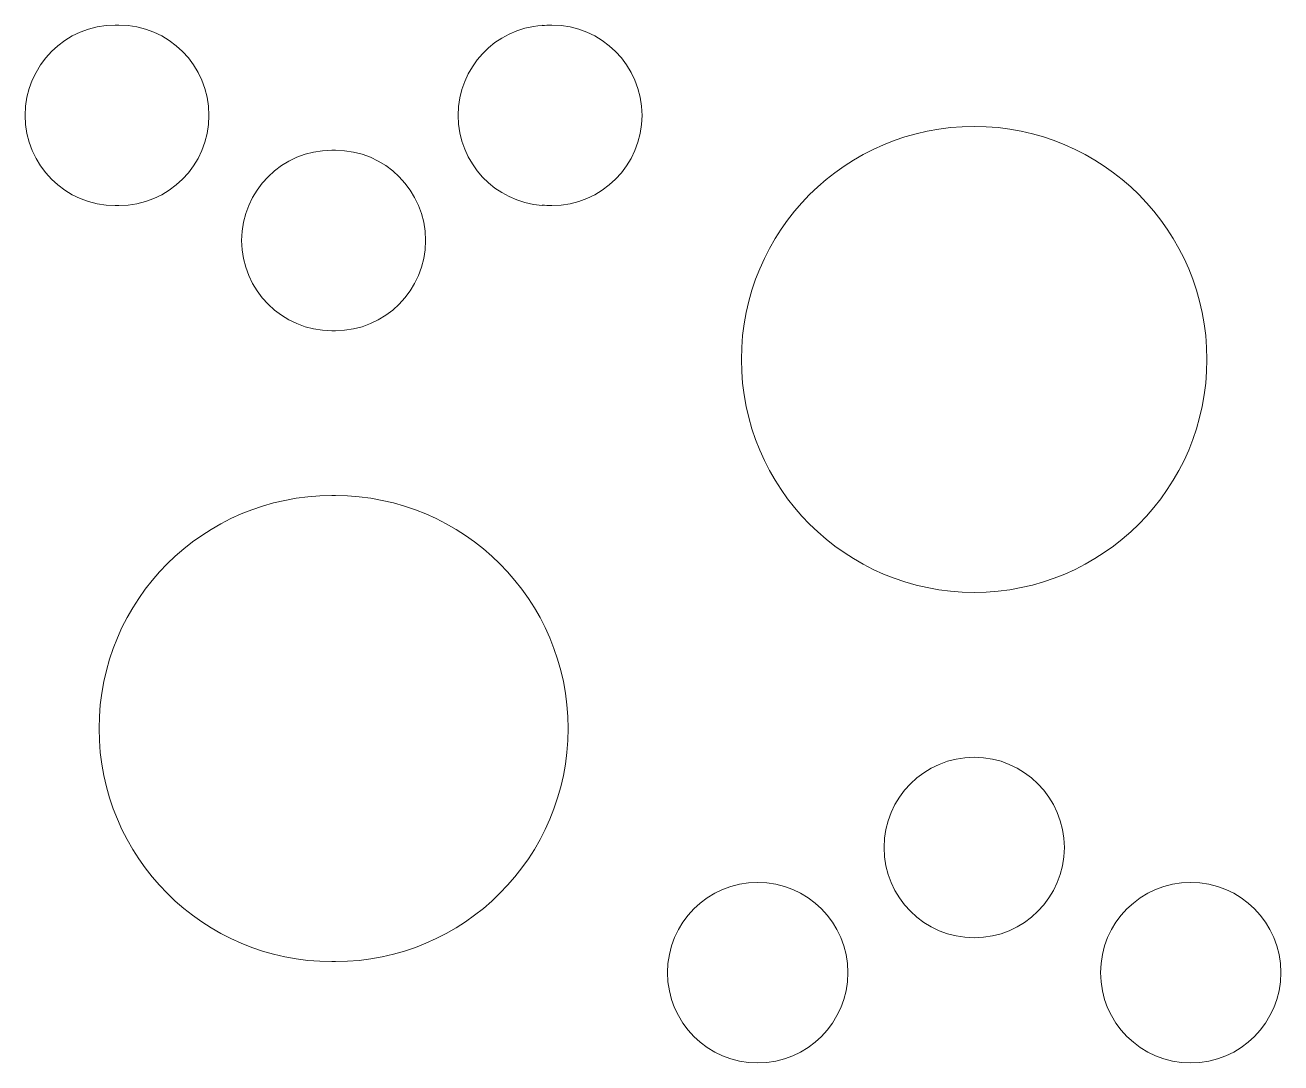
# Model space of a CAD drawing. Header units: millimetres. Extents: x -1200 to 1200, y -590 to 590.
# Drawn here: x 1 to 254.1, y -289 to -79.8 of the extents above; entities that cross this region are included whole.
import ezdxf

# ---------------------------------------------------------------- set-up
doc = ezdxf.new("R2010")
doc.units = ezdxf.units.MM
doc.header["$MEASUREMENT"] = 0
doc.layers.add('Layer 1', color=7, linetype='Continuous')

msp = doc.modelspace()

# ---------------------------------------------------------------- linework, layer by layer
at = {"layer": 'Layer 1', "color": 250, "lineweight": 20}
for points, knots in [([(1.01, -97.9872), (1.01, -87.9383), (9.1492, -79.7899), (19.1814, -79.7899), (19.3002, -79.7899), (19.4189, -79.791), (19.5372, -79.7935), (19.6555, -79.791), (19.7739, -79.7899), (19.8928, -79.7899), (29.9275, -79.7899), (38.0643, -87.9383), (38.0643, -97.9872), (38.0643, -108.0337), (29.9275, -116.1844), (19.8928, -116.1844), (19.7739, -116.1844), (19.6555, -116.1832), (19.5372, -116.1811), (19.4189, -116.1832), (19.3002, -116.1844), (19.1814, -116.1844), (9.1492, -116.1844), (1.01, -108.0337), (1.01, -97.9872)], [0, 0, 0, 0, 0.125, 0.125, 0.125, 0.25, 0.25, 0.25, 0.375, 0.375, 0.375, 0.5, 0.5, 0.5, 0.625, 0.625, 0.625, 0.75, 0.75, 0.75, 0.875, 0.875, 0.875, 1, 1, 1, 1]), ([(88.2859, -97.9872), (88.2859, -88.3681), (95.745, -80.4904), (105.1865, -79.836), (105.1865, -79.836), (105.1865, -79.8971), (105.1865, -79.8971), (105.8376, -79.8264), (106.4991, -79.7899), (107.169, -79.7899), (117.2012, -79.7899), (125.3402, -87.9383), (125.3402, -97.9872), (125.3402, -108.0337), (117.2012, -116.1844), (107.169, -116.1844), (106.4991, -116.1844), (105.8376, -116.1482), (105.1865, -116.0774), (105.1865, -116.0774), (105.1865, -116.1384), (105.1865, -116.1384), (95.745, -115.4841), (88.2859, -107.6063), (88.2859, -97.9872)], [0, 0, 0, 0, 0.125, 0.125, 0.125, 0.25, 0.25, 0.25, 0.375, 0.375, 0.375, 0.5, 0.5, 0.5, 0.625, 0.625, 0.625, 0.75, 0.75, 0.75, 0.875, 0.875, 0.875, 1, 1, 1, 1]), ([(145.3735, -147.1957), (145.3735, -147.1957), (145.4337, -144.7734), (145.4337, -144.7734), (145.4337, -144.7734), (145.617, -142.3874), (145.617, -142.3874), (145.617, -142.3874), (145.9136, -140.0375), (145.9136, -140.0375), (145.9136, -140.0375), (146.3285, -137.7241), (146.3285, -137.7241), (146.3285, -137.7241), (146.8494, -135.4538), (146.8494, -135.4538), (146.8494, -135.4538), (147.4812, -133.2296), (147.4812, -133.2296), (147.4812, -133.2296), (148.2192, -131.0463), (148.2192, -131.0463), (148.2192, -131.0463), (149.0559, -128.9163), (149.0559, -128.9163), (149.0559, -128.9163), (149.9965, -126.8393), (149.9965, -126.8393), (149.9965, -126.8393), (151.0336, -124.8108), (151.0336, -124.8108), (151.0336, -124.8108), (152.1599, -122.8451), (152.1599, -122.8451), (152.1599, -122.8451), (153.3826, -120.9397), (153.3826, -120.9397), (153.3826, -120.9397), (154.6895, -119.0969), (154.6895, -119.0969), (154.6895, -119.0969), (156.0859, -117.3193), (156.0859, -117.3193), (156.0859, -117.3193), (157.5592, -115.6144), (157.5592, -115.6144), (157.5592, -115.6144), (159.1124, -113.9794), (159.1124, -113.9794), (159.1124, -113.9794), (160.7452, -112.4267), (160.7452, -112.4267), (160.7452, -112.4267), (162.4477, -110.9486), (162.4477, -110.9486), (162.4477, -110.9486), (164.2202, -109.5504), (164.2202, -109.5504), (164.2202, -109.5504), (166.0627, -108.2414), (166.0627, -108.2414), (166.0627, -108.2414), (167.9654, -107.0169), (167.9654, -107.0169), (167.9654, -107.0169), (169.9286, -105.8868), (169.9286, -105.8868), (169.9286, -105.8868), (171.9494, -104.8507), (171.9494, -104.8507), (171.9494, -104.8507), (174.0282, -103.9089), (174.0282, -103.9089), (174.0282, -103.9089), (176.1553, -103.0708), (176.1553, -103.0708), (176.1553, -103.0708), (178.3353, -102.3319), (178.3353, -102.3319), (178.3353, -102.3319), (180.5564, -101.6989), (180.5564, -101.6989), (180.5564, -101.6989), (182.8234, -101.1774), (182.8234, -101.1774), (182.8234, -101.1774), (185.1312, -100.7621), (185.1312, -100.7621), (185.1312, -100.7621), (187.4802, -100.465), (187.4802, -100.465), (187.4802, -100.465), (189.8628, -100.2815), (189.8628, -100.2815), (189.8628, -100.2815), (192.2817, -100.2211), (192.2817, -100.2211), (192.2817, -100.2211), (194.7029, -100.2815), (194.7029, -100.2815), (194.7029, -100.2815), (197.0855, -100.465), (197.0855, -100.465), (197.0855, -100.465), (199.4345, -100.7621), (199.4345, -100.7621), (199.4345, -100.7621), (201.7448, -101.1774), (201.7448, -101.1774), (201.7448, -101.1774), (204.0093, -101.6989), (204.0093, -101.6989), (204.0093, -101.6989), (206.2304, -102.3319), (206.2304, -102.3319), (206.2304, -102.3319), (208.4105, -103.0708), (208.4105, -103.0708), (208.4105, -103.0708), (210.5375, -103.9089), (210.5375, -103.9089), (210.5375, -103.9089), (212.6139, -104.8507), (212.6139, -104.8507), (212.6139, -104.8507), (214.6373, -105.8868), (214.6373, -105.8868), (214.6373, -105.8868), (216.6003, -107.0169), (216.6003, -107.0169), (216.6003, -107.0169), (218.5032, -108.2414), (218.5032, -108.2414), (218.5032, -108.2414), (220.3406, -109.5504), (220.3406, -109.5504), (220.3406, -109.5504), (222.1181, -110.9486), (222.1181, -110.9486), (222.1181, -110.9486), (223.8206, -112.4267), (223.8206, -112.4267), (223.8206, -112.4267), (225.4533, -113.9794), (225.4533, -113.9794), (225.4533, -113.9794), (227.0064, -115.6144), (227.0064, -115.6144), (227.0064, -115.6144), (228.4823, -117.3193), (228.4823, -117.3193), (228.4823, -117.3193), (229.8762, -119.0969), (229.8762, -119.0969), (229.8762, -119.0969), (231.1834, -120.9397), (231.1834, -120.9397), (231.1834, -120.9397), (232.406, -122.8475), (232.406, -122.8475), (232.406, -122.8475), (233.5322, -124.8108), (233.5322, -124.8108), (233.5322, -124.8108), (234.5692, -126.8346), (234.5692, -126.8346), (234.5692, -126.8346), (235.5073, -128.9163), (235.5073, -128.9163), (235.5073, -128.9163), (236.3464, -131.0463), (236.3464, -131.0463), (236.3464, -131.0463), (237.0844, -133.2296), (237.0844, -133.2296), (237.0844, -133.2296), (237.7162, -135.4538), (237.7162, -135.4538), (237.7162, -135.4538), (238.2374, -137.7241), (238.2374, -137.7241), (238.2374, -137.7241), (238.652, -140.0375), (238.652, -140.0375), (238.652, -140.0375), (238.951, -142.3874), (238.951, -142.3874), (238.951, -142.3874), (239.1319, -144.7734), (239.1319, -144.7734), (239.1319, -144.7734), (239.1923, -147.1957), (239.1923, -147.1957), (239.1923, -147.1957), (239.1319, -149.6228), (239.1319, -149.6228), (239.1319, -149.6228), (238.951, -152.0063), (238.951, -152.0063), (238.951, -152.0063), (238.652, -154.3587), (238.652, -154.3587), (238.652, -154.3587), (238.2374, -156.6724), (238.2374, -156.6724), (238.2374, -156.6724), (237.7162, -158.94), (237.7162, -158.94), (237.7162, -158.94), (237.0844, -161.1666), (237.0844, -161.1666), (237.0844, -161.1666), (236.3464, -163.3449), (236.3464, -163.3449), (236.3464, -163.3449), (235.5073, -165.4774), (235.5073, -165.4774), (235.5073, -165.4774), (234.5692, -167.5568), (234.5692, -167.5568), (234.5692, -167.5568), (233.5322, -169.5829), (233.5322, -169.5829), (233.5322, -169.5829), (232.406, -171.5488), (232.406, -171.5488), (232.406, -171.5488), (231.1834, -173.4567), (231.1834, -173.4567), (231.1834, -173.4567), (229.8762, -175.2993), (229.8762, -175.2993), (229.8762, -175.2993), (228.4823, -177.0719), (228.4823, -177.0719), (228.4823, -177.0719), (227.0064, -178.777), (227.0064, -178.777), (227.0064, -178.777), (225.4533, -180.4142), (225.4533, -180.4142), (225.4533, -180.4142), (223.8206, -181.9696), (223.8206, -181.9696), (223.8206, -181.9696), (222.1181, -183.4453), (222.1181, -183.4453), (222.1181, -183.4453), (220.3455, -184.8434), (220.3455, -184.8434), (220.3455, -184.8434), (218.5032, -186.1524), (218.5032, -186.1524), (218.5032, -186.1524), (216.6003, -187.3744), (216.6003, -187.3744), (216.6003, -187.3744), (214.6373, -188.5047), (214.6373, -188.5047), (214.6373, -188.5047), (212.6139, -189.5456), (212.6139, -189.5456), (212.6139, -189.5456), (210.5375, -190.4826), (210.5375, -190.4826), (210.5375, -190.4826), (208.4105, -191.3254), (208.4105, -191.3254), (208.4105, -191.3254), (206.2304, -192.0643), (206.2304, -192.0643), (206.2304, -192.0643), (204.0093, -192.6949), (204.0093, -192.6949), (204.0093, -192.6949), (201.7448, -193.2187), (201.7448, -193.2187), (201.7448, -193.2187), (199.4345, -193.6317), (199.4345, -193.6317), (199.4345, -193.6317), (197.0855, -193.9312), (197.0855, -193.9312), (197.0855, -193.9312), (194.7029, -194.1124), (194.7029, -194.1124), (194.7029, -194.1124), (192.2817, -194.1727), (192.2817, -194.1727), (192.2817, -194.1727), (189.8628, -194.1124), (189.8628, -194.1124), (189.8628, -194.1124), (187.4802, -193.9312), (187.4802, -193.9312), (187.4802, -193.9312), (185.1312, -193.6317), (185.1312, -193.6317), (185.1312, -193.6317), (182.8234, -193.2187), (182.8234, -193.2187), (182.8234, -193.2187), (180.5564, -192.6949), (180.5564, -192.6949), (180.5564, -192.6949), (178.3353, -192.0643), (178.3353, -192.0643), (178.3353, -192.0643), (176.1553, -191.3254), (176.1553, -191.3254), (176.1553, -191.3254), (174.0282, -190.4826), (174.0282, -190.4826), (174.0282, -190.4826), (171.9494, -189.5456), (171.9494, -189.5456), (171.9494, -189.5456), (169.9286, -188.5047), (169.9286, -188.5047), (169.9286, -188.5047), (167.9654, -187.3744), (167.9654, -187.3744), (167.9654, -187.3744), (166.0627, -186.1524), (166.0627, -186.1524), (166.0627, -186.1524), (164.2202, -184.8434), (164.2202, -184.8434), (164.2202, -184.8434), (162.4477, -183.4453), (162.4477, -183.4453), (162.4477, -183.4453), (160.7452, -181.9696), (160.7452, -181.9696), (160.7452, -181.9696), (159.1124, -180.4142), (159.1124, -180.4142), (159.1124, -180.4142), (157.5592, -178.777), (157.5592, -178.777), (157.5592, -178.777), (156.0859, -177.0719), (156.0859, -177.0719), (156.0859, -177.0719), (154.6895, -175.2993), (154.6895, -175.2993), (154.6895, -175.2993), (153.3826, -173.4567), (153.3826, -173.4567), (153.3826, -173.4567), (152.1599, -171.5488), (152.1599, -171.5488), (152.1599, -171.5488), (151.0336, -169.5829), (151.0336, -169.5829), (151.0336, -169.5829), (149.9965, -167.5568), (149.9965, -167.5568), (149.9965, -167.5568), (149.0559, -165.4774), (149.0559, -165.4774), (149.0559, -165.4774), (148.2192, -163.3449), (148.2192, -163.3449), (148.2192, -163.3449), (147.4812, -161.1666), (147.4812, -161.1666), (147.4812, -161.1666), (146.8494, -158.94), (146.8494, -158.94), (146.8494, -158.94), (146.3285, -156.6724), (146.3285, -156.6724), (146.3285, -156.6724), (145.9136, -154.3587), (145.9136, -154.3587), (145.9136, -154.3587), (145.617, -152.0063), (145.617, -152.0063), (145.617, -152.0063), (145.4337, -149.6228), (145.4337, -149.6228), (145.4337, -149.6228), (145.3735, -147.1957), (145.3735, -147.1957)], [0, 0, 0, 0, 0.0078125, 0.0078125, 0.0078125, 0.015625, 0.015625, 0.015625, 0.0234375, 0.0234375, 0.0234375, 0.03125, 0.03125, 0.03125, 0.0390625, 0.0390625, 0.0390625, 0.046875, 0.046875, 0.046875, 0.0546875, 0.0546875, 0.0546875, 0.0625, 0.0625, 0.0625, 0.0703125, 0.0703125, 0.0703125, 0.078125, 0.078125, 0.078125, 0.0859375, 0.0859375, 0.0859375, 0.09375, 0.09375, 0.09375, 0.1015625, 0.1015625, 0.1015625, 0.109375, 0.109375, 0.109375, 0.1171875, 0.1171875, 0.1171875, 0.125, 0.125, 0.125, 0.1328125, 0.1328125, 0.1328125, 0.140625, 0.140625, 0.140625, 0.1484375, 0.1484375, 0.1484375, 0.15625, 0.15625, 0.15625, 0.1640625, 0.1640625, 0.1640625, 0.171875, 0.171875, 0.171875, 0.1796875, 0.1796875, 0.1796875, 0.1875, 0.1875, 0.1875, 0.1953125, 0.1953125, 0.1953125, 0.203125, 0.203125, 0.203125, 0.2109375, 0.2109375, 0.2109375, 0.21875, 0.21875, 0.21875, 0.2265625, 0.2265625, 0.2265625, 0.234375, 0.234375, 0.234375, 0.2421875, 0.2421875, 0.2421875, 0.25, 0.25, 0.25, 0.2578125, 0.2578125, 0.2578125, 0.265625, 0.265625, 0.265625, 0.2734375, 0.2734375, 0.2734375, 0.28125, 0.28125, 0.28125, 0.2890625, 0.2890625, 0.2890625, 0.296875, 0.296875, 0.296875, 0.3046875, 0.3046875, 0.3046875, 0.3125, 0.3125, 0.3125, 0.3203125, 0.3203125, 0.3203125, 0.328125, 0.328125, 0.328125, 0.3359375, 0.3359375, 0.3359375, 0.34375, 0.34375, 0.34375, 0.3515625, 0.3515625, 0.3515625, 0.359375, 0.359375, 0.359375, 0.3671875, 0.3671875, 0.3671875, 0.375, 0.375, 0.375, 0.3828125, 0.3828125, 0.3828125, 0.390625, 0.390625, 0.390625, 0.3984375, 0.3984375, 0.3984375, 0.40625, 0.40625, 0.40625, 0.4140625, 0.4140625, 0.4140625, 0.421875, 0.421875, 0.421875, 0.4296875, 0.4296875, 0.4296875, 0.4375, 0.4375, 0.4375, 0.4453125, 0.4453125, 0.4453125, 0.453125, 0.453125, 0.453125, 0.4609375, 0.4609375, 0.4609375, 0.46875, 0.46875, 0.46875, 0.4765625, 0.4765625, 0.4765625, 0.484375, 0.484375, 0.484375, 0.4921875, 0.4921875, 0.4921875, 0.5, 0.5, 0.5, 0.5078125, 0.5078125, 0.5078125, 0.515625, 0.515625, 0.515625, 0.5234375, 0.5234375, 0.5234375, 0.53125, 0.53125, 0.53125, 0.5390625, 0.5390625, 0.5390625, 0.546875, 0.546875, 0.546875, 0.5546875, 0.5546875, 0.5546875, 0.5625, 0.5625, 0.5625, 0.5703125, 0.5703125, 0.5703125, 0.578125, 0.578125, 0.578125, 0.5859375, 0.5859375, 0.5859375, 0.59375, 0.59375, 0.59375, 0.6015625, 0.6015625, 0.6015625, 0.609375, 0.609375, 0.609375, 0.6171875, 0.6171875, 0.6171875, 0.625, 0.625, 0.625, 0.6328125, 0.6328125, 0.6328125, 0.640625, 0.640625, 0.640625, 0.6484375, 0.6484375, 0.6484375, 0.65625, 0.65625, 0.65625, 0.6640625, 0.6640625, 0.6640625, 0.671875, 0.671875, 0.671875, 0.6796875, 0.6796875, 0.6796875, 0.6875, 0.6875, 0.6875, 0.6953125, 0.6953125, 0.6953125, 0.703125, 0.703125, 0.703125, 0.7109375, 0.7109375, 0.7109375, 0.71875, 0.71875, 0.71875, 0.7265625, 0.7265625, 0.7265625, 0.734375, 0.734375, 0.734375, 0.7421875, 0.7421875, 0.7421875, 0.75, 0.75, 0.75, 0.7578125, 0.7578125, 0.7578125, 0.765625, 0.765625, 0.765625, 0.7734375, 0.7734375, 0.7734375, 0.78125, 0.78125, 0.78125, 0.7890625, 0.7890625, 0.7890625, 0.796875, 0.796875, 0.796875, 0.8046875, 0.8046875, 0.8046875, 0.8125, 0.8125, 0.8125, 0.8203125, 0.8203125, 0.8203125, 0.828125, 0.828125, 0.828125, 0.8359375, 0.8359375, 0.8359375, 0.84375, 0.84375, 0.84375, 0.8515625, 0.8515625, 0.8515625, 0.859375, 0.859375, 0.859375, 0.8671875, 0.8671875, 0.8671875, 0.875, 0.875, 0.875, 0.8828125, 0.8828125, 0.8828125, 0.890625, 0.890625, 0.890625, 0.8984375, 0.8984375, 0.8984375, 0.90625, 0.90625, 0.90625, 0.9140625, 0.9140625, 0.9140625, 0.921875, 0.921875, 0.921875, 0.9296875, 0.9296875, 0.9296875, 0.9375, 0.9375, 0.9375, 0.9453125, 0.9453125, 0.9453125, 0.953125, 0.953125, 0.953125, 0.9609375, 0.9609375, 0.9609375, 0.96875, 0.96875, 0.96875, 0.9765625, 0.9765625, 0.9765625, 0.984375, 0.984375, 0.984375, 0.9921875, 0.9921875, 0.9921875, 1, 1, 1, 1]), ([(44.648, -123.2168), (44.648, -113.1704), (52.7871, -105.0197), (62.8194, -105.0197), (62.9382, -105.0197), (63.0568, -105.0209), (63.1751, -105.0231), (63.2934, -105.0209), (63.4119, -105.0197), (63.5307, -105.0197), (73.563, -105.0197), (81.7024, -113.1704), (81.7024, -123.2168), (81.7024, -133.2658), (73.563, -141.4141), (63.5307, -141.4141), (63.4119, -141.4141), (63.2934, -141.4131), (63.1751, -141.4106), (63.0568, -141.4131), (62.9382, -141.4141), (62.8194, -141.4141), (52.7871, -141.4141), (44.648, -133.2658), (44.648, -123.2168)], [0, 0, 0, 0, 0.125, 0.125, 0.125, 0.25, 0.25, 0.25, 0.375, 0.375, 0.375, 0.5, 0.5, 0.5, 0.625, 0.625, 0.625, 0.75, 0.75, 0.75, 0.875, 0.875, 0.875, 1, 1, 1, 1]), ([(38.5033, -181.46), (38.5033, -181.46), (40.4686, -180.325), (40.4686, -180.325), (40.4686, -180.325), (42.4895, -179.2914), (42.4895, -179.2914), (42.4895, -179.2914), (44.566, -178.3519), (44.566, -178.3519), (44.566, -178.3519), (46.693, -177.5115), (46.693, -177.5115), (46.693, -177.5115), (48.8707, -176.77), (48.8707, -176.77), (48.8707, -176.77), (51.0941, -176.1397), (51.0941, -176.1397), (51.0941, -176.1397), (53.3612, -175.6158), (53.3612, -175.6158), (53.3612, -175.6158), (55.669, -175.2028), (55.669, -175.2028), (55.669, -175.2028), (58.0155, -174.9033), (58.0155, -174.9033), (58.0155, -174.9033), (60.4007, -174.7222), (60.4007, -174.7222), (60.4007, -174.7222), (62.8194, -174.6619), (62.8194, -174.6619), (62.8194, -174.6619), (63.1751, -174.6706), (63.1751, -174.6706), (63.1751, -174.6706), (63.5307, -174.6619), (63.5307, -174.6619), (63.5307, -174.6619), (65.9497, -174.7222), (65.9497, -174.7222), (65.9497, -174.7222), (68.3347, -174.9033), (68.3347, -174.9033), (68.3347, -174.9033), (70.6835, -175.2028), (70.6835, -175.2028), (70.6835, -175.2028), (72.989, -175.6158), (72.989, -175.6158), (72.989, -175.6158), (75.2583, -176.1397), (75.2583, -176.1397), (75.2583, -176.1397), (77.482, -176.77), (77.482, -176.77), (77.482, -176.77), (79.6572, -177.5115), (79.6572, -177.5115), (79.6572, -177.5115), (81.7867, -178.3519), (81.7867, -178.3519), (81.7867, -178.3519), (83.863, -179.2914), (83.863, -179.2914), (83.863, -179.2914), (85.8839, -180.325), (85.8839, -180.325), (85.8839, -180.325), (87.8494, -181.46), (87.8494, -181.46), (87.8494, -181.46), (89.752, -182.682), (89.752, -182.682), (89.752, -182.682), (91.5922, -183.991), (91.5922, -183.991), (91.5922, -183.991), (93.3648, -185.3868), (93.3648, -185.3868), (93.3648, -185.3868), (95.0698, -186.865), (95.0698, -186.865), (95.0698, -186.865), (96.7, -188.4202), (96.7, -188.4202), (96.7, -188.4202), (98.2556, -190.0527), (98.2556, -190.0527), (98.2556, -190.0527), (99.7315, -191.7625), (99.7315, -191.7625), (99.7315, -191.7625), (101.123, -193.5351), (101.123, -193.5351), (101.123, -193.5351), (102.4324, -195.3778), (102.4324, -195.3778), (102.4324, -195.3778), (103.6527, -197.2857), (103.6527, -197.2857), (103.6527, -197.2857), (104.7814, -199.2516), (104.7814, -199.2516), (104.7814, -199.2516), (105.8159, -201.2777), (105.8159, -201.2777), (105.8159, -201.2777), (106.7565, -203.3571), (106.7565, -203.3571), (106.7565, -203.3571), (107.5956, -205.4847), (107.5956, -205.4847), (107.5956, -205.4847), (108.3312, -207.668), (108.3312, -207.668), (108.3312, -207.668), (108.9631, -209.892), (108.9631, -209.892), (108.9631, -209.892), (109.4864, -212.1622), (109.4864, -212.1622), (109.4864, -212.1622), (109.9011, -214.4757), (109.9011, -214.4757), (109.9011, -214.4757), (110.1978, -216.8281), (110.1978, -216.8281), (110.1978, -216.8281), (110.3787, -219.2165), (110.3787, -219.2165), (110.3787, -219.2165), (110.4414, -221.6387), (110.4414, -221.6387), (110.4414, -221.6387), (110.3787, -224.0611), (110.3787, -224.0611), (110.3787, -224.0611), (110.1978, -226.4473), (110.1978, -226.4473), (110.1978, -226.4473), (109.9011, -228.7969), (109.9011, -228.7969), (109.9011, -228.7969), (109.4864, -231.1105), (109.4864, -231.1105), (109.4864, -231.1105), (108.9631, -233.3806), (108.9631, -233.3806), (108.9631, -233.3806), (108.3312, -235.6049), (108.3312, -235.6049), (108.3312, -235.6049), (107.5956, -237.7881), (107.5956, -237.7881), (107.5956, -237.7881), (106.7565, -239.9158), (106.7565, -239.9158), (106.7565, -239.9158), (105.8159, -241.9999), (105.8159, -241.9999), (105.8159, -241.9999), (104.7814, -244.0238), (104.7814, -244.0238), (104.7814, -244.0238), (103.6527, -245.9894), (103.6527, -245.9894), (103.6527, -245.9894), (102.4324, -247.8949), (102.4324, -247.8949), (102.4324, -247.8949), (101.123, -249.7374), (101.123, -249.7374), (101.123, -249.7374), (99.7315, -251.5151), (99.7315, -251.5151), (99.7315, -251.5151), (98.2556, -253.2201), (98.2556, -253.2201), (98.2556, -253.2201), (96.7, -254.8525), (96.7, -254.8525), (96.7, -254.8525), (95.0673, -256.4079), (95.0673, -256.4079), (95.0673, -256.4079), (93.3648, -257.8858), (93.3648, -257.8858), (93.3648, -257.8858), (91.5922, -259.2842), (91.5922, -259.2842), (91.5922, -259.2842), (89.752, -260.593), (89.752, -260.593), (89.752, -260.593), (87.8494, -261.8176), (87.8494, -261.8176), (87.8494, -261.8176), (85.8839, -262.9478), (85.8839, -262.9478), (85.8839, -262.9478), (83.863, -263.9839), (83.863, -263.9839), (83.863, -263.9839), (81.7867, -264.9256), (81.7867, -264.9256), (81.7867, -264.9256), (79.6572, -265.7637), (79.6572, -265.7637), (79.6572, -265.7637), (77.482, -266.5025), (77.482, -266.5025), (77.482, -266.5025), (75.2583, -267.1354), (75.2583, -267.1354), (75.2583, -267.1354), (72.989, -267.657), (72.989, -267.657), (72.989, -267.657), (70.6835, -268.07), (70.6835, -268.07), (70.6835, -268.07), (68.3347, -268.3695), (68.3347, -268.3695), (68.3347, -268.3695), (65.9497, -268.553), (65.9497, -268.553), (65.9497, -268.553), (63.5307, -268.6134), (63.5307, -268.6134), (63.5307, -268.6134), (63.1753, -268.6045), (63.1753, -268.6045), (63.1753, -268.6045), (62.8194, -268.6134), (62.8194, -268.6134), (62.8194, -268.6134), (60.4007, -268.553), (60.4007, -268.553), (60.4007, -268.553), (58.0155, -268.3695), (58.0155, -268.3695), (58.0155, -268.3695), (55.669, -268.07), (55.669, -268.07), (55.669, -268.07), (53.3612, -267.657), (53.3612, -267.657), (53.3612, -267.657), (51.0941, -267.1354), (51.0941, -267.1354), (51.0941, -267.1354), (48.8707, -266.5025), (48.8707, -266.5025), (48.8707, -266.5025), (46.693, -265.7637), (46.693, -265.7637), (46.693, -265.7637), (44.566, -264.9256), (44.566, -264.9256), (44.566, -264.9256), (42.4895, -263.9839), (42.4895, -263.9839), (42.4895, -263.9839), (40.4661, -262.9478), (40.4661, -262.9478), (40.4661, -262.9478), (38.5056, -261.8176), (38.5056, -261.8176), (38.5056, -261.8176), (36.6003, -260.593), (36.6003, -260.593), (36.6003, -260.593), (34.7604, -259.2842), (34.7604, -259.2842), (34.7604, -259.2842), (32.9854, -257.8858), (32.9854, -257.8858), (32.9854, -257.8858), (31.2829, -256.4079), (31.2829, -256.4079), (31.2829, -256.4079), (29.6525, -254.8525), (29.6525, -254.8525), (29.6525, -254.8525), (28.0971, -253.2201), (28.0971, -253.2201), (28.0971, -253.2201), (26.6212, -251.5151), (26.6212, -251.5151), (26.6212, -251.5151), (25.2296, -249.7374), (25.2296, -249.7374), (25.2296, -249.7374), (23.9226, -247.8949), (23.9226, -247.8949), (23.9226, -247.8949), (22.6999, -245.9894), (22.6999, -245.9894), (22.6999, -245.9894), (21.5688, -244.0238), (21.5688, -244.0238), (21.5688, -244.0238), (20.5342, -241.9999), (20.5342, -241.9999), (20.5342, -241.9999), (19.5963, -239.9158), (19.5963, -239.9158), (19.5963, -239.9158), (18.7569, -237.7881), (18.7569, -237.7881), (18.7569, -237.7881), (18.0191, -235.6098), (18.0191, -235.6098), (18.0191, -235.6098), (17.3895, -233.3806), (17.3895, -233.3806), (17.3895, -233.3806), (16.8638, -231.1105), (16.8638, -231.1105), (16.8638, -231.1105), (16.449, -228.7969), (16.449, -228.7969), (16.449, -228.7969), (16.1549, -226.4473), (16.1549, -226.4473), (16.1549, -226.4473), (15.9715, -224.0611), (15.9715, -224.0611), (15.9715, -224.0611), (15.9112, -221.6387), (15.9112, -221.6387), (15.9112, -221.6387), (15.9715, -219.2165), (15.9715, -219.2165), (15.9715, -219.2165), (16.1549, -216.8281), (16.1549, -216.8281), (16.1549, -216.8281), (16.449, -214.4757), (16.449, -214.4757), (16.449, -214.4757), (16.8638, -212.1622), (16.8638, -212.1622), (16.8638, -212.1622), (17.3895, -209.892), (17.3895, -209.892), (17.3895, -209.892), (18.0191, -207.668), (18.0191, -207.668), (18.0191, -207.668), (18.7569, -205.4847), (18.7569, -205.4847), (18.7569, -205.4847), (19.5963, -203.3571), (19.5963, -203.3571), (19.5963, -203.3571), (20.5342, -201.2777), (20.5342, -201.2777), (20.5342, -201.2777), (21.5688, -199.2516), (21.5688, -199.2516), (21.5688, -199.2516), (22.6999, -197.2857), (22.6999, -197.2857), (22.6999, -197.2857), (23.9226, -195.3778), (23.9226, -195.3778), (23.9226, -195.3778), (25.2296, -193.5351), (25.2296, -193.5351), (25.2296, -193.5351), (26.6212, -191.7625), (26.6212, -191.7625), (26.6212, -191.7625), (28.0971, -190.0527), (28.0971, -190.0527), (28.0971, -190.0527), (29.6525, -188.4202), (29.6525, -188.4202), (29.6525, -188.4202), (31.2829, -186.865), (31.2829, -186.865), (31.2829, -186.865), (32.9854, -185.3868), (32.9854, -185.3868), (32.9854, -185.3868), (34.7604, -183.991), (34.7604, -183.991), (34.7604, -183.991), (36.6003, -182.682), (36.6003, -182.682), (36.6003, -182.682), (38.5033, -181.46), (38.5033, -181.46)], [0, 0, 0, 0, 0.00757576, 0.00757576, 0.00757576, 0.01515152, 0.01515152, 0.01515152, 0.02272727, 0.02272727, 0.02272727, 0.03030303, 0.03030303, 0.03030303, 0.03787879, 0.03787879, 0.03787879, 0.04545455, 0.04545455, 0.04545455, 0.0530303, 0.0530303, 0.0530303, 0.06060606, 0.06060606, 0.06060606, 0.06818182, 0.06818182, 0.06818182, 0.07575758, 0.07575758, 0.07575758, 0.08333333, 0.08333333, 0.08333333, 0.09090909, 0.09090909, 0.09090909, 0.09848485, 0.09848485, 0.09848485, 0.10606061, 0.10606061, 0.10606061, 0.11363636, 0.11363636, 0.11363636, 0.12121212, 0.12121212, 0.12121212, 0.12878788, 0.12878788, 0.12878788, 0.13636364, 0.13636364, 0.13636364, 0.14393939, 0.14393939, 0.14393939, 0.15151515, 0.15151515, 0.15151515, 0.15909091, 0.15909091, 0.15909091, 0.16666667, 0.16666667, 0.16666667, 0.17424242, 0.17424242, 0.17424242, 0.18181818, 0.18181818, 0.18181818, 0.18939394, 0.18939394, 0.18939394, 0.1969697, 0.1969697, 0.1969697, 0.20454545, 0.20454545, 0.20454545, 0.21212121, 0.21212121, 0.21212121, 0.21969697, 0.21969697, 0.21969697, 0.22727273, 0.22727273, 0.22727273, 0.23484848, 0.23484848, 0.23484848, 0.24242424, 0.24242424, 0.24242424, 0.25, 0.25, 0.25, 0.25757576, 0.25757576, 0.25757576, 0.26515152, 0.26515152, 0.26515152, 0.27272727, 0.27272727, 0.27272727, 0.28030303, 0.28030303, 0.28030303, 0.28787879, 0.28787879, 0.28787879, 0.29545455, 0.29545455, 0.29545455, 0.3030303, 0.3030303, 0.3030303, 0.31060606, 0.31060606, 0.31060606, 0.31818182, 0.31818182, 0.31818182, 0.32575758, 0.32575758, 0.32575758, 0.33333333, 0.33333333, 0.33333333, 0.34090909, 0.34090909, 0.34090909, 0.34848485, 0.34848485, 0.34848485, 0.35606061, 0.35606061, 0.35606061, 0.36363636, 0.36363636, 0.36363636, 0.37121212, 0.37121212, 0.37121212, 0.37878788, 0.37878788, 0.37878788, 0.38636364, 0.38636364, 0.38636364, 0.39393939, 0.39393939, 0.39393939, 0.40151515, 0.40151515, 0.40151515, 0.40909091, 0.40909091, 0.40909091, 0.41666667, 0.41666667, 0.41666667, 0.42424242, 0.42424242, 0.42424242, 0.43181818, 0.43181818, 0.43181818, 0.43939394, 0.43939394, 0.43939394, 0.4469697, 0.4469697, 0.4469697, 0.45454545, 0.45454545, 0.45454545, 0.46212121, 0.46212121, 0.46212121, 0.46969697, 0.46969697, 0.46969697, 0.47727273, 0.47727273, 0.47727273, 0.48484848, 0.48484848, 0.48484848, 0.49242424, 0.49242424, 0.49242424, 0.5, 0.5, 0.5, 0.50757576, 0.50757576, 0.50757576, 0.51515152, 0.51515152, 0.51515152, 0.52272727, 0.52272727, 0.52272727, 0.53030303, 0.53030303, 0.53030303, 0.53787879, 0.53787879, 0.53787879, 0.54545455, 0.54545455, 0.54545455, 0.5530303, 0.5530303, 0.5530303, 0.56060606, 0.56060606, 0.56060606, 0.56818182, 0.56818182, 0.56818182, 0.57575758, 0.57575758, 0.57575758, 0.58333333, 0.58333333, 0.58333333, 0.59090909, 0.59090909, 0.59090909, 0.59848485, 0.59848485, 0.59848485, 0.60606061, 0.60606061, 0.60606061, 0.61363636, 0.61363636, 0.61363636, 0.62121212, 0.62121212, 0.62121212, 0.62878788, 0.62878788, 0.62878788, 0.63636364, 0.63636364, 0.63636364, 0.64393939, 0.64393939, 0.64393939, 0.65151515, 0.65151515, 0.65151515, 0.65909091, 0.65909091, 0.65909091, 0.66666667, 0.66666667, 0.66666667, 0.67424242, 0.67424242, 0.67424242, 0.68181818, 0.68181818, 0.68181818, 0.68939394, 0.68939394, 0.68939394, 0.6969697, 0.6969697, 0.6969697, 0.70454545, 0.70454545, 0.70454545, 0.71212121, 0.71212121, 0.71212121, 0.71969697, 0.71969697, 0.71969697, 0.72727273, 0.72727273, 0.72727273, 0.73484848, 0.73484848, 0.73484848, 0.74242424, 0.74242424, 0.74242424, 0.75, 0.75, 0.75, 0.75757576, 0.75757576, 0.75757576, 0.76515152, 0.76515152, 0.76515152, 0.77272727, 0.77272727, 0.77272727, 0.78030303, 0.78030303, 0.78030303, 0.78787879, 0.78787879, 0.78787879, 0.79545455, 0.79545455, 0.79545455, 0.8030303, 0.8030303, 0.8030303, 0.81060606, 0.81060606, 0.81060606, 0.81818182, 0.81818182, 0.81818182, 0.82575758, 0.82575758, 0.82575758, 0.83333333, 0.83333333, 0.83333333, 0.84090909, 0.84090909, 0.84090909, 0.84848485, 0.84848485, 0.84848485, 0.85606061, 0.85606061, 0.85606061, 0.86363636, 0.86363636, 0.86363636, 0.87121212, 0.87121212, 0.87121212, 0.87878788, 0.87878788, 0.87878788, 0.88636364, 0.88636364, 0.88636364, 0.89393939, 0.89393939, 0.89393939, 0.90151515, 0.90151515, 0.90151515, 0.90909091, 0.90909091, 0.90909091, 0.91666667, 0.91666667, 0.91666667, 0.92424242, 0.92424242, 0.92424242, 0.93181818, 0.93181818, 0.93181818, 0.93939394, 0.93939394, 0.93939394, 0.9469697, 0.9469697, 0.9469697, 0.95454545, 0.95454545, 0.95454545, 0.96212121, 0.96212121, 0.96212121, 0.96969697, 0.96969697, 0.96969697, 0.97727273, 0.97727273, 0.97727273, 0.98484848, 0.98484848, 0.98484848, 0.99242424, 0.99242424, 0.99242424, 1, 1, 1, 1]), ([(174.1102, -245.6176), (174.1102, -235.5687), (182.247, -227.4203), (192.2817, -227.4203), (202.3164, -227.4203), (210.4532, -235.5687), (210.4532, -245.6176), (210.4532, -255.664), (202.3164, -263.8147), (192.2817, -263.8147), (182.247, -263.8147), (174.1102, -255.664), (174.1102, -245.6176)], [0, 0, 0, 0, 0.25, 0.25, 0.25, 0.5, 0.5, 0.5, 0.75, 0.75, 0.75, 1, 1, 1, 1]), ([(130.4745, -270.8473), (130.4745, -260.8009), (138.6089, -252.6501), (148.6461, -252.6501), (158.6784, -252.6501), (166.8175, -260.8009), (166.8175, -270.8473), (166.8175, -280.8939), (158.6784, -289.0446), (148.6461, -289.0446), (138.6089, -289.0446), (130.4745, -280.8939), (130.4745, -270.8473)], [0, 0, 0, 0, 0.25, 0.25, 0.25, 0.5, 0.5, 0.5, 0.75, 0.75, 0.75, 1, 1, 1, 1]), ([(217.7483, -270.8473), (217.7483, -260.8009), (225.8874, -252.6501), (235.9197, -252.6501), (245.9521, -252.6501), (254.0911, -260.8009), (254.0911, -270.8473), (254.0911, -280.8939), (245.9521, -289.0446), (235.9197, -289.0446), (225.8874, -289.0446), (217.7483, -280.8939), (217.7483, -270.8473)], [0, 0, 0, 0, 0.25, 0.25, 0.25, 0.5, 0.5, 0.5, 0.75, 0.75, 0.75, 1, 1, 1, 1])]:
    msp.add_open_spline(points, degree=3, knots=knots, dxfattribs=at)

doc.saveas('drawing.dxf')
